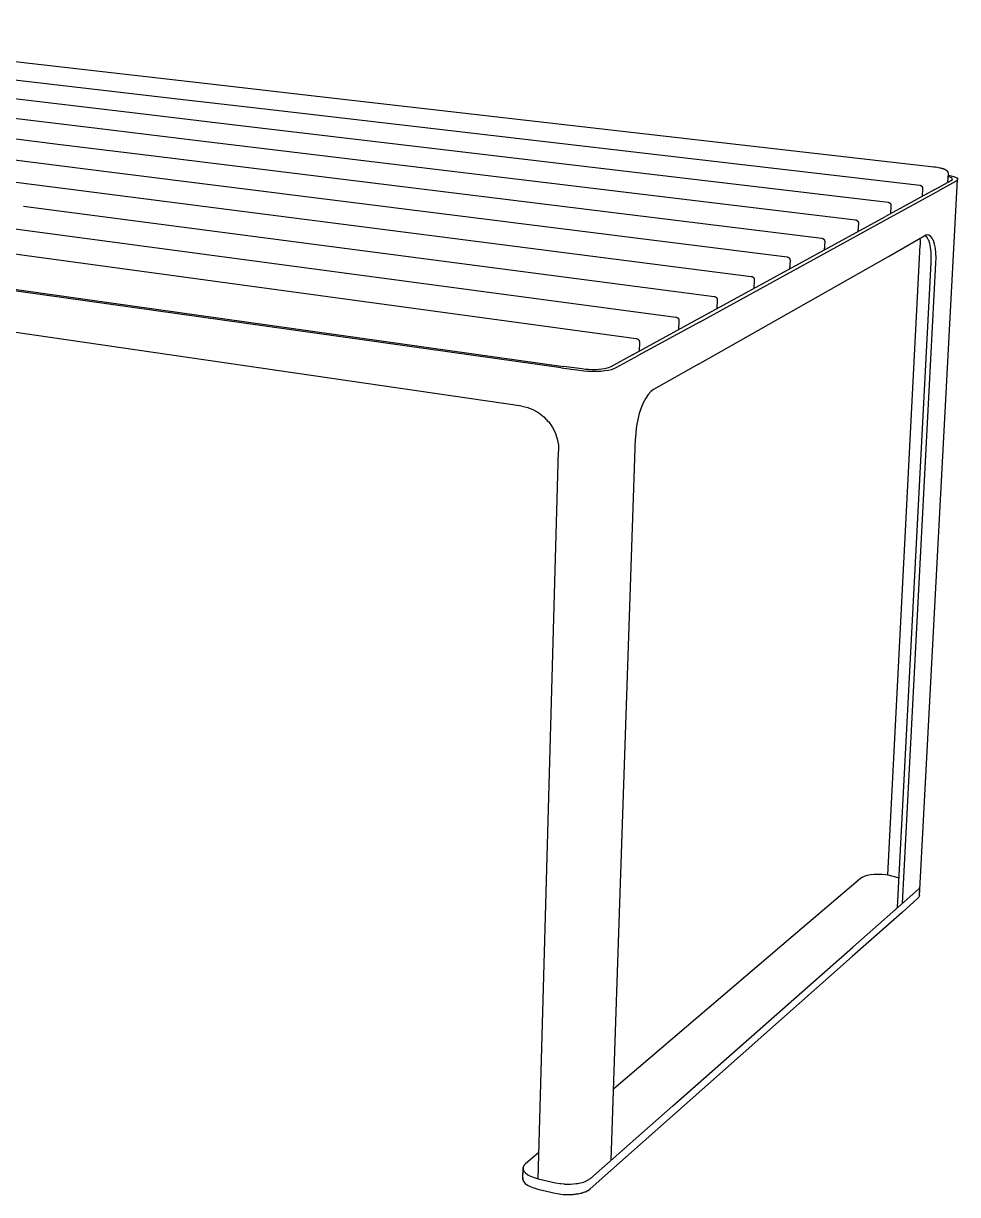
# Model space of a CAD drawing. Header units: millimetres. Extents: x 0 to 5466, y 0 to 3819.
# Drawn here: x 1586 to 2267, y 961 to 1815 of the extents above; entities that cross this region are included whole.
import ezdxf

# ---------------------------------------------------------------- set-up
doc = ezdxf.new("R2010")
doc.units = ezdxf.units.MM
doc.header["$MEASUREMENT"] = 0
doc.layers.add('Domyślny', color=7, linetype='Continuous', true_color=0x000000)
doc.layers.add('Utwórz2D linie widoczne', color=7, linetype='Continuous', true_color=0x000000)

msp = doc.modelspace()

# ---------------------------------------------------------------- linework, layer by layer
at = {"layer": 'Domyślny'}
for p, q in [((2216.64, 1193.94, 3235.88), (2224.83, 1191.91, 3235.88)), ((2239.61, 1184.41, 3235.88), (2238.87, 1183.52, 3235.88)), ((1974.22, 969.29, 3235.88), (1977.36, 968.71, 3235.88)), ((1978.12, 968.63, 3235.88), (1980.42, 968.38, 3235.88)), ((1980.65, 968.35, 3235.88), (1983.99, 968.24, 3235.88)), ((1985.1, 968.28, 3235.88), (1989.48, 968.63, 3235.88)), ((1991.42, 968.95, 3235.88), (1994.57, 969.75, 3235.88)), ((1995.81, 970.15, 3235.88), (1999.57, 972.29, 3235.88))]:
    msp.add_line(p, q, dxfattribs=at)
at = {"layer": 'Utwórz2D linie widoczne'}
for p, q in [((1335.76, 1815.36, 3235.88), (1726.52, 1770.68, 3235.88)), ((1295.12, 1807.32, 3235.88), (1698.4, 1760.36, 3235.88)), ((1262.72, 1798, 3235.88), (1669.5, 1749.75, 3235.88)), ((1229.43, 1788.43, 3235.88), (1639.77, 1738.83, 3235.88)), ((1195.14, 1778.58, 3235.88), (1609.08, 1727.57, 3235.88)), ((1726.52, 1770.68, 3235.88), (1795.89, 1762.75, 3235.88)), ((1795.89, 1762.75, 3235.88), (2250.23, 1710.8, 3235.88)), ((1698.4, 1760.36, 3235.88), (1768.45, 1752.2, 3235.88)), ((1768.45, 1752.2, 3235.88), (2239.88, 1697.31, 3235.88)), ((1669.5, 1749.75, 3235.88), (1740.23, 1741.36, 3235.88)), ((1639.77, 1738.83, 3235.88), (1711.19, 1730.2, 3235.88)), ((1740.23, 1741.36, 3235.88), (2216.82, 1684.83, 3235.88)), ((1609.08, 1727.57, 3235.88), (1681.2, 1718.68, 3235.88)), ((1711.19, 1730.2, 3235.88), (2193.04, 1671.95, 3235.88)), ((1681.2, 1718.68, 3235.88), (2168.43, 1658.63, 3235.88)), ((1577.58, 1716, 3235.88), (1650.42, 1706.85, 3235.88)), ((2250.23, 1710.8, 3235.88), (2251.4, 1710.65, 3235.88)), ((2251.4, 1710.65, 3235.88), (2252.51, 1710.49, 3235.88)), ((2252.51, 1710.49, 3235.88), (2253.58, 1710.3, 3235.88)), ((2253.58, 1710.3, 3235.88), (2254.58, 1710.08, 3235.88)), ((2254.58, 1710.08, 3235.88), (2255.1, 1709.96, 3235.88)), ((2255.1, 1709.96, 3235.88), (2255.59, 1709.83, 3235.88)), ((2255.59, 1709.83, 3235.88), (2256.06, 1709.7, 3235.88)), ((2256.06, 1709.7, 3235.88), (2256.52, 1709.56, 3235.88)), ((2256.52, 1709.56, 3235.88), (2256.96, 1709.41, 3235.88)), ((1978.17, 1564.1, 3235.88), (984.68, 1703.97, 3235.88)), ((987.12, 1704.68, 3235.88), (1980, 1565.08, 3235.88)), ((1545.12, 1704.09, 3235.88), (1618.69, 1694.65, 3235.88)), ((1650.42, 1706.85, 3235.88), (2143.12, 1644.92, 3235.88)), ((2239.57, 1178.6, 3235.88), (2267.45, 1701.37, 3235.88)), ((2256.96, 1709.41, 3235.88), (2257.18, 1709.33, 3235.88)), ((2257.18, 1709.33, 3235.88), (2257.39, 1709.25, 3235.88)), ((2257.39, 1709.25, 3235.88), (2257.59, 1709.16, 3235.88)), ((2257.59, 1709.16, 3235.88), (2257.79, 1709.08, 3235.88)), ((2257.79, 1709.08, 3235.88), (2257.99, 1708.99, 3235.88)), ((2257.99, 1708.99, 3235.88), (2258.17, 1708.9, 3235.88)), ((2258.17, 1708.9, 3235.88), (2258.37, 1708.79, 3235.88)), ((2258.37, 1708.79, 3235.88), (2258.57, 1708.68, 3235.88)), ((2258.57, 1708.68, 3235.88), (2258.67, 1708.62, 3235.88)), ((2258.67, 1708.62, 3235.88), (2258.77, 1708.56, 3235.88)), ((2258.77, 1708.56, 3235.88), (2258.86, 1708.5, 3235.88)), ((2258.86, 1708.5, 3235.88), (2258.96, 1708.44, 3235.88)), ((2258.96, 1708.44, 3235.88), (2259.05, 1708.37, 3235.88)), ((2259.05, 1708.37, 3235.88), (2259.14, 1708.31, 3235.88)), ((2259.14, 1708.31, 3235.88), (2259.23, 1708.24, 3235.88)), ((2259.23, 1708.24, 3235.88), (2259.32, 1708.17, 3235.88)), ((2259.32, 1708.17, 3235.88), (2259.41, 1708.09, 3235.88)), ((2259.41, 1708.09, 3235.88), (2259.49, 1708.02, 3235.88)), ((2259.49, 1708.02, 3235.88), (2259.58, 1707.94, 3235.88)), ((2259.58, 1707.94, 3235.88), (2259.66, 1707.86, 3235.88)), ((2259.66, 1707.86, 3235.88), (2259.74, 1707.77, 3235.88)), ((2259.74, 1707.77, 3235.88), (2259.82, 1707.68, 3235.88)), ((2259.82, 1707.68, 3235.88), (2259.89, 1707.59, 3235.88)), ((2259.89, 1707.59, 3235.88), (2259.93, 1707.54, 3235.88)), ((2259.93, 1707.54, 3235.88), (2259.97, 1707.49, 3235.88)), ((2259.97, 1707.49, 3235.88), (2260, 1707.44, 3235.88)), ((2260, 1707.44, 3235.88), (2260.04, 1707.39, 3235.88)), ((2260.04, 1707.39, 3235.88), (2260.07, 1707.34, 3235.88)), ((2260.07, 1707.34, 3235.88), (2260.11, 1707.29, 3235.88)), ((2260.11, 1707.29, 3235.88), (2260.14, 1707.23, 3235.88)), ((2260.14, 1707.23, 3235.88), (2260.17, 1707.18, 3235.88)), ((2260.17, 1707.18, 3235.88), (2260.2, 1707.12, 3235.88)), ((2260.2, 1707.12, 3235.88), (2260.24, 1707.07, 3235.88)), ((2260.56, 1705.58, 3235.88), (2260.23, 1699.24, 3235.88)), ((2260.24, 1707.07, 3235.88), (2260.27, 1707.01, 3235.88)), ((2260.27, 1707.01, 3235.88), (2260.29, 1706.95, 3235.88)), ((2260.29, 1706.95, 3235.88), (2260.32, 1706.88, 3235.88)), ((2260.32, 1706.88, 3235.88), (2260.35, 1706.82, 3235.88)), ((2260.35, 1706.82, 3235.88), (2260.37, 1706.76, 3235.88)), ((2260.37, 1706.76, 3235.88), (2260.4, 1706.7, 3235.88)), ((2260.4, 1706.7, 3235.88), (2260.42, 1706.63, 3235.88)), ((2260.42, 1706.63, 3235.88), (2260.44, 1706.57, 3235.88)), ((2260.44, 1706.57, 3235.88), (2260.46, 1706.5, 3235.88)), ((2260.46, 1706.5, 3235.88), (2260.48, 1706.43, 3235.88)), ((2261.4, 1703.37, 3235.88), (2260.46, 1703.66, 3235.88)), ((2260.48, 1706.43, 3235.88), (2260.49, 1706.36, 3235.88)), ((2260.49, 1706.36, 3235.88), (2260.51, 1706.3, 3235.88)), ((2260.51, 1706.3, 3235.88), (2260.52, 1706.23, 3235.88)), ((2260.52, 1706.23, 3235.88), (2260.53, 1706.16, 3235.88)), ((2260.52, 1704.75, 3235.88), (2260.86, 1704.69, 3235.88)), ((2260.53, 1706.16, 3235.88), (2260.54, 1706.09, 3235.88)), ((2260.54, 1706.09, 3235.88), (2260.55, 1706.02, 3235.88)), ((2260.55, 1706.02, 3235.88), (2260.56, 1705.96, 3235.88)), ((2260.56, 1705.96, 3235.88), (2260.56, 1705.91, 3235.88)), ((2260.56, 1705.91, 3235.88), (2260.56, 1705.85, 3235.88)), ((2260.56, 1705.85, 3235.88), (2260.57, 1705.8, 3235.88)), ((2260.57, 1705.64, 3235.88), (2260.56, 1705.58, 3235.88)), ((2260.57, 1705.8, 3235.88), (2260.57, 1705.75, 3235.88)), ((2260.57, 1705.75, 3235.88), (2260.57, 1705.69, 3235.88)), ((2260.57, 1705.69, 3235.88), (2260.57, 1705.64, 3235.88)), ((2260.86, 1704.69, 3235.88), (2262.86, 1704.22, 3235.88)), ((2262.44, 1702.93, 3235.88), (2261.4, 1703.37, 3235.88)), ((2263.18, 1702.47, 3235.88), (2262.44, 1702.93, 3235.88)), ((2262.84, 1700.67, 3235.88), (2263.42, 1701.09, 3235.88)), ((2262.86, 1704.22, 3235.88), (2264.54, 1703.7, 3235.88)), ((2263.59, 1702.01, 3235.88), (2263.18, 1702.47, 3235.88)), ((2263.42, 1701.09, 3235.88), (2263.67, 1701.54, 3235.88)), ((2263.56, 1701.33, 3235.88), (2263.59, 1702.01, 3235.88)), ((2263.67, 1701.54, 3235.88), (2263.59, 1702.01, 3235.88)), ((2264.54, 1703.7, 3235.88), (2265.87, 1703.15, 3235.88)), ((2265.87, 1703.15, 3235.88), (2266.81, 1702.56, 3235.88)), ((2266.81, 1702.56, 3235.88), (2267.35, 1701.97, 3235.88)), ((2267.45, 1701.37, 3235.88), (2267.13, 1700.8, 3235.88)), ((2267.35, 1701.97, 3235.88), (2267.45, 1701.37, 3235.88)), ((1618.69, 1694.65, 3235.88), (2116.96, 1630.76, 3235.88)), ((2250.91, 1694.14, 3235.88), (2214.79, 1674.37, 3235.88)), ((2218.44, 1673.93, 3235.88), (2254.49, 1693.72, 3235.88)), ((2239.88, 1697.31, 3235.88), (2239.95, 1697.3, 3235.88)), ((2239.95, 1697.3, 3235.88), (2240.03, 1697.29, 3235.88)), ((2240.03, 1697.29, 3235.88), (2240.11, 1697.27, 3235.88)), ((2240.11, 1697.27, 3235.88), (2240.18, 1697.26, 3235.88)), ((2240.18, 1697.26, 3235.88), (2240.26, 1697.24, 3235.88)), ((2240.26, 1697.24, 3235.88), (2240.33, 1697.21, 3235.88)), ((2240.33, 1697.21, 3235.88), (2240.4, 1697.19, 3235.88)), ((2240.4, 1697.19, 3235.88), (2240.47, 1697.16, 3235.88)), ((2240.47, 1697.16, 3235.88), (2240.55, 1697.13, 3235.88)), ((2240.55, 1697.13, 3235.88), (2240.62, 1697.1, 3235.88)), ((2240.62, 1697.1, 3235.88), (2240.68, 1697.06, 3235.88)), ((2240.68, 1697.06, 3235.88), (2240.75, 1697.03, 3235.88)), ((2240.75, 1697.03, 3235.88), (2240.82, 1696.99, 3235.88)), ((2240.82, 1696.99, 3235.88), (2240.88, 1696.94, 3235.88)), ((2240.88, 1696.94, 3235.88), (2240.95, 1696.9, 3235.88)), ((2240.95, 1696.9, 3235.88), (2241.01, 1696.85, 3235.88)), ((2241.01, 1696.85, 3235.88), (2241.07, 1696.81, 3235.88)), ((2241.07, 1696.81, 3235.88), (2241.13, 1696.75, 3235.88)), ((2241.13, 1696.75, 3235.88), (2241.18, 1696.7, 3235.88)), ((2241.18, 1696.7, 3235.88), (2241.24, 1696.65, 3235.88)), ((2241.24, 1696.65, 3235.88), (2241.29, 1696.59, 3235.88)), ((2241.29, 1696.59, 3235.88), (2241.34, 1696.53, 3235.88)), ((2241.34, 1696.53, 3235.88), (2241.39, 1696.47, 3235.88)), ((2241.39, 1696.47, 3235.88), (2241.44, 1696.41, 3235.88)), ((2241.44, 1696.41, 3235.88), (2241.48, 1696.35, 3235.88)), ((2241.48, 1696.35, 3235.88), (2241.53, 1696.29, 3235.88)), ((2241.53, 1696.29, 3235.88), (2241.57, 1696.22, 3235.88)), ((2241.57, 1696.22, 3235.88), (2241.61, 1696.15, 3235.88)), ((2241.88, 1694.96, 3235.88), (2241.57, 1689.03, 3235.88)), ((2241.61, 1696.15, 3235.88), (2241.64, 1696.08, 3235.88)), ((2241.64, 1696.08, 3235.88), (2241.67, 1696.01, 3235.88)), ((2241.67, 1696.01, 3235.88), (2241.71, 1695.94, 3235.88)), ((2241.71, 1695.94, 3235.88), (2241.73, 1695.87, 3235.88)), ((2241.73, 1695.87, 3235.88), (2241.76, 1695.8, 3235.88)), ((2241.76, 1695.8, 3235.88), (2241.78, 1695.73, 3235.88)), ((2241.78, 1695.73, 3235.88), (2241.81, 1695.65, 3235.88)), ((2241.81, 1695.65, 3235.88), (2241.82, 1695.58, 3235.88)), ((2241.82, 1695.58, 3235.88), (2241.84, 1695.5, 3235.88)), ((2241.84, 1695.5, 3235.88), (2241.85, 1695.43, 3235.88)), ((2241.85, 1695.43, 3235.88), (2241.86, 1695.35, 3235.88)), ((2241.86, 1695.35, 3235.88), (2241.87, 1695.27, 3235.88)), ((2241.87, 1695.27, 3235.88), (2241.88, 1695.19, 3235.88)), ((2241.88, 1695.19, 3235.88), (2241.88, 1695.12, 3235.88)), ((2241.88, 1695.12, 3235.88), (2241.88, 1695.04, 3235.88)), ((2241.88, 1695.04, 3235.88), (2241.88, 1694.96, 3235.88)), ((2250.91, 1694.14, 3235.88), (2262.84, 1700.67, 3235.88)), ((2266.39, 1700.26, 3235.88), (2254.49, 1693.72, 3235.88)), ((2267.13, 1700.8, 3235.88), (2266.39, 1700.26, 3235.88)), ((2216.82, 1684.83, 3235.88), (2216.9, 1684.82, 3235.88)), ((2216.9, 1684.82, 3235.88), (2216.98, 1684.81, 3235.88)), ((2216.98, 1684.81, 3235.88), (2217.05, 1684.79, 3235.88)), ((2217.05, 1684.79, 3235.88), (2217.13, 1684.77, 3235.88)), ((2217.13, 1684.77, 3235.88), (2217.21, 1684.75, 3235.88)), ((2217.21, 1684.75, 3235.88), (2217.28, 1684.73, 3235.88)), ((2217.28, 1684.73, 3235.88), (2217.35, 1684.7, 3235.88)), ((2217.35, 1684.7, 3235.88), (2217.43, 1684.68, 3235.88)), ((2217.43, 1684.68, 3235.88), (2217.5, 1684.65, 3235.88)), ((2217.5, 1684.65, 3235.88), (2217.57, 1684.61, 3235.88)), ((2217.57, 1684.61, 3235.88), (2217.64, 1684.58, 3235.88)), ((2217.64, 1684.58, 3235.88), (2217.71, 1684.54, 3235.88)), ((2217.71, 1684.54, 3235.88), (2217.78, 1684.5, 3235.88)), ((2217.78, 1684.5, 3235.88), (2217.84, 1684.46, 3235.88)), ((2217.84, 1684.46, 3235.88), (2217.91, 1684.41, 3235.88)), ((2217.91, 1684.41, 3235.88), (2217.97, 1684.36, 3235.88)), ((2217.97, 1684.36, 3235.88), (2218.03, 1684.31, 3235.88)), ((2218.03, 1684.31, 3235.88), (2218.09, 1684.26, 3235.88)), ((2218.09, 1684.26, 3235.88), (2218.15, 1684.21, 3235.88)), ((2218.15, 1684.21, 3235.88), (2218.2, 1684.16, 3235.88)), ((2218.2, 1684.16, 3235.88), (2218.26, 1684.1, 3235.88)), ((2218.26, 1684.1, 3235.88), (2218.31, 1684.04, 3235.88)), ((2218.31, 1684.04, 3235.88), (2218.36, 1683.98, 3235.88)), ((2218.36, 1683.98, 3235.88), (2218.4, 1683.92, 3235.88)), ((2218.4, 1683.92, 3235.88), (2218.45, 1683.85, 3235.88)), ((2218.45, 1683.85, 3235.88), (2218.49, 1683.79, 3235.88)), ((2218.49, 1683.79, 3235.88), (2218.53, 1683.72, 3235.88)), ((1585.99, 1682.08, 3235.88), (2089.94, 1616.13, 3235.88)), ((2218.53, 1683.72, 3235.88), (2218.57, 1683.65, 3235.88)), ((2218.85, 1682.45, 3235.88), (2218.55, 1676.43, 3235.88)), ((2218.57, 1683.65, 3235.88), (2218.61, 1683.58, 3235.88)), ((2218.61, 1683.58, 3235.88), (2218.64, 1683.51, 3235.88)), ((2218.64, 1683.51, 3235.88), (2218.67, 1683.44, 3235.88)), ((2218.67, 1683.44, 3235.88), (2218.7, 1683.37, 3235.88)), ((2218.7, 1683.37, 3235.88), (2218.73, 1683.3, 3235.88)), ((2218.73, 1683.3, 3235.88), (2218.75, 1683.22, 3235.88)), ((2218.75, 1683.22, 3235.88), (2218.78, 1683.15, 3235.88)), ((2218.78, 1683.15, 3235.88), (2218.79, 1683.07, 3235.88)), ((2218.79, 1683.07, 3235.88), (2218.81, 1682.99, 3235.88)), ((2218.81, 1682.99, 3235.88), (2218.82, 1682.92, 3235.88)), ((2218.82, 1682.92, 3235.88), (2218.83, 1682.84, 3235.88)), ((2218.83, 1682.84, 3235.88), (2218.84, 1682.76, 3235.88)), ((2218.84, 1682.76, 3235.88), (2218.85, 1682.68, 3235.88)), ((2218.85, 1682.68, 3235.88), (2218.85, 1682.61, 3235.88)), ((2218.85, 1682.61, 3235.88), (2218.85, 1682.53, 3235.88)), ((2218.85, 1682.53, 3235.88), (2218.85, 1682.45, 3235.88)), ((1949.59, 1536.14, 3235.88), (1006.58, 1673.41, 3235.88)), ((1552.26, 1669.12, 3235.88), (2062, 1601, 3235.88)), ((2075.66, 1598.21, 3235.88), (2214.79, 1674.37, 3235.88)), ((2079.56, 1597.69, 3235.88), (2218.44, 1673.93, 3235.88)), ((2193.04, 1671.95, 3235.88), (2193.12, 1671.94, 3235.88)), ((2193.12, 1671.94, 3235.88), (2193.2, 1671.93, 3235.88)), ((2193.2, 1671.93, 3235.88), (2193.27, 1671.91, 3235.88)), ((2193.27, 1671.91, 3235.88), (2193.35, 1671.9, 3235.88)), ((2193.35, 1671.9, 3235.88), (2193.43, 1671.87, 3235.88)), ((2193.43, 1671.87, 3235.88), (2193.5, 1671.85, 3235.88)), ((2193.5, 1671.85, 3235.88), (2193.58, 1671.82, 3235.88)), ((2193.58, 1671.82, 3235.88), (2193.65, 1671.8, 3235.88)), ((2193.65, 1671.8, 3235.88), (2193.72, 1671.76, 3235.88)), ((2193.72, 1671.76, 3235.88), (2193.8, 1671.73, 3235.88)), ((2193.8, 1671.73, 3235.88), (2193.87, 1671.7, 3235.88)), ((2193.87, 1671.7, 3235.88), (2193.94, 1671.66, 3235.88)), ((2193.94, 1671.66, 3235.88), (2194, 1671.62, 3235.88)), ((2194, 1671.62, 3235.88), (2194.07, 1671.57, 3235.88)), ((2194.07, 1671.57, 3235.88), (2194.14, 1671.53, 3235.88)), ((2194.14, 1671.53, 3235.88), (2194.2, 1671.48, 3235.88)), ((2194.2, 1671.48, 3235.88), (2194.26, 1671.43, 3235.88)), ((2194.26, 1671.43, 3235.88), (2194.32, 1671.38, 3235.88)), ((2194.32, 1671.38, 3235.88), (2194.38, 1671.32, 3235.88)), ((2194.38, 1671.32, 3235.88), (2194.44, 1671.27, 3235.88)), ((2194.44, 1671.27, 3235.88), (2194.49, 1671.21, 3235.88)), ((2194.49, 1671.21, 3235.88), (2194.54, 1671.15, 3235.88)), ((2194.54, 1671.15, 3235.88), (2194.59, 1671.09, 3235.88)), ((2194.59, 1671.09, 3235.88), (2194.64, 1671.03, 3235.88)), ((2194.64, 1671.03, 3235.88), (2194.69, 1670.96, 3235.88)), ((2194.69, 1670.96, 3235.88), (2194.73, 1670.9, 3235.88)), ((2194.73, 1670.9, 3235.88), (2194.77, 1670.83, 3235.88)), ((2194.77, 1670.83, 3235.88), (2194.81, 1670.76, 3235.88)), ((2194.81, 1670.76, 3235.88), (2194.85, 1670.69, 3235.88)), ((2195.09, 1669.54, 3235.88), (2194.81, 1663.43, 3235.88)), ((2194.85, 1670.69, 3235.88), (2194.88, 1670.62, 3235.88)), ((2194.88, 1670.62, 3235.88), (2194.91, 1670.55, 3235.88)), ((2194.91, 1670.55, 3235.88), (2194.94, 1670.47, 3235.88)), ((2194.94, 1670.47, 3235.88), (2194.97, 1670.4, 3235.88)), ((2194.97, 1670.4, 3235.88), (2195, 1670.32, 3235.88)), ((2195, 1670.32, 3235.88), (2195.02, 1670.25, 3235.88)), ((2195.02, 1670.25, 3235.88), (2195.04, 1670.17, 3235.88)), ((2195.04, 1670.17, 3235.88), (2195.05, 1670.09, 3235.88)), ((2195.05, 1670.09, 3235.88), (2195.07, 1670.01, 3235.88)), ((2195.07, 1670.01, 3235.88), (2195.08, 1669.93, 3235.88)), ((2195.08, 1669.93, 3235.88), (2195.09, 1669.86, 3235.88)), ((2195.09, 1669.86, 3235.88), (2195.09, 1669.78, 3235.88)), ((2195.09, 1669.78, 3235.88), (2195.1, 1669.7, 3235.88)), ((2195.1, 1669.62, 3235.88), (2195.09, 1669.54, 3235.88)), ((2195.1, 1669.7, 3235.88), (2195.1, 1669.62, 3235.88)), ((2168.43, 1658.63, 3235.88), (2168.52, 1658.62, 3235.88)), ((2168.52, 1658.62, 3235.88), (2168.6, 1658.61, 3235.88)), ((2168.6, 1658.61, 3235.88), (2168.68, 1658.59, 3235.88)), ((2168.68, 1658.59, 3235.88), (2168.76, 1658.57, 3235.88)), ((2168.76, 1658.57, 3235.88), (2168.84, 1658.55, 3235.88)), ((2168.84, 1658.55, 3235.88), (2168.91, 1658.52, 3235.88)), ((2168.91, 1658.52, 3235.88), (2168.99, 1658.5, 3235.88)), ((2168.99, 1658.5, 3235.88), (2169.07, 1658.47, 3235.88)), ((2169.07, 1658.47, 3235.88), (2169.14, 1658.43, 3235.88)), ((2169.14, 1658.43, 3235.88), (2169.22, 1658.4, 3235.88)), ((2169.22, 1658.4, 3235.88), (2169.29, 1658.36, 3235.88)), ((2169.29, 1658.36, 3235.88), (2169.36, 1658.32, 3235.88)), ((2169.36, 1658.32, 3235.88), (2169.43, 1658.27, 3235.88)), ((2169.43, 1658.27, 3235.88), (2169.5, 1658.23, 3235.88)), ((2169.5, 1658.23, 3235.88), (2169.57, 1658.18, 3235.88)), ((2169.57, 1658.18, 3235.88), (2169.63, 1658.13, 3235.88)), ((2217.03, 1645.37, 3235.88), (2243.65, 1660.47, 3235.88)), ((2239.91, 1658.35, 3235.88), (2240.06, 1657.5, 3235.88)), ((2245.11, 1660.99, 3235.88), (2243.65, 1660.47, 3235.88)), ((2244.2, 1660.52, 3235.88), (2244.05, 1660.61, 3235.88)), ((2245.35, 1659.13, 3235.88), (2244.2, 1660.52, 3235.88)), ((2246.5, 1660.86, 3235.88), (2245.11, 1660.99, 3235.88)), ((2246.33, 1657.15, 3235.88), (2245.35, 1659.13, 3235.88)), ((2247.78, 1660.09, 3235.88), (2246.5, 1660.86, 3235.88)), ((2248.92, 1658.69, 3235.88), (2247.78, 1660.09, 3235.88)), ((2249.9, 1656.71, 3235.88), (2248.92, 1658.69, 3235.88)), ((1517.46, 1655.75, 3235.88), (2033.1, 1585.36, 3235.88)), ((2169.63, 1658.13, 3235.88), (2169.7, 1658.08, 3235.88)), ((2169.7, 1658.08, 3235.88), (2169.76, 1658.02, 3235.88)), ((2169.76, 1658.02, 3235.88), (2169.82, 1657.97, 3235.88)), ((2169.82, 1657.97, 3235.88), (2169.87, 1657.91, 3235.88)), ((2169.87, 1657.91, 3235.88), (2169.93, 1657.85, 3235.88)), ((2169.93, 1657.85, 3235.88), (2169.98, 1657.78, 3235.88)), ((2169.98, 1657.78, 3235.88), (2170.03, 1657.72, 3235.88)), ((2170.03, 1657.72, 3235.88), (2170.08, 1657.65, 3235.88)), ((2170.08, 1657.65, 3235.88), (2170.13, 1657.59, 3235.88)), ((2170.13, 1657.59, 3235.88), (2170.17, 1657.52, 3235.88)), ((2170.17, 1657.52, 3235.88), (2170.21, 1657.45, 3235.88)), ((2170.21, 1657.45, 3235.88), (2170.25, 1657.37, 3235.88)), ((2170.52, 1656.18, 3235.88), (2170.24, 1649.98, 3235.88)), ((2170.25, 1657.37, 3235.88), (2170.29, 1657.3, 3235.88)), ((2170.29, 1657.3, 3235.88), (2170.32, 1657.23, 3235.88)), ((2170.32, 1657.23, 3235.88), (2170.36, 1657.15, 3235.88)), ((2170.36, 1657.15, 3235.88), (2170.38, 1657.07, 3235.88)), ((2170.38, 1657.07, 3235.88), (2170.41, 1656.99, 3235.88)), ((2170.41, 1656.99, 3235.88), (2170.43, 1656.92, 3235.88)), ((2170.43, 1656.92, 3235.88), (2170.45, 1656.84, 3235.88)), ((2170.45, 1656.84, 3235.88), (2170.47, 1656.76, 3235.88)), ((2170.47, 1656.76, 3235.88), (2170.49, 1656.67, 3235.88)), ((2170.49, 1656.67, 3235.88), (2170.5, 1656.59, 3235.88)), ((2170.5, 1656.59, 3235.88), (2170.51, 1656.51, 3235.88)), ((2170.51, 1656.51, 3235.88), (2170.51, 1656.43, 3235.88)), ((2170.51, 1656.43, 3235.88), (2170.52, 1656.35, 3235.88)), ((2170.52, 1656.35, 3235.88), (2170.52, 1656.27, 3235.88)), ((2170.52, 1656.27, 3235.88), (2170.52, 1656.18, 3235.88)), ((2216.64, 1193.94, 3235.88), (2240.16, 1653.56, 3235.88)), ((2240.06, 1657.5, 3235.88), (2240.16, 1653.56, 3235.88)), ((2247.17, 1654.79, 3235.88), (2246.44, 1657.14, 3235.88)), ((2247.74, 1651.82, 3235.88), (2247.17, 1654.79, 3235.88)), ((2248.1, 1648.45, 3235.88), (2247.74, 1651.82, 3235.88)), ((2250.73, 1654.36, 3235.88), (2249.96, 1656.87, 3235.88)), ((2251.31, 1651.38, 3235.88), (2250.73, 1654.36, 3235.88)), ((2251.67, 1648.01, 3235.88), (2251.31, 1651.38, 3235.88)), ((2078.41, 1566.74, 3235.88), (2217.03, 1645.37, 3235.88)), ((2143.12, 1644.92, 3235.88), (2143.2, 1644.91, 3235.88)), ((2143.2, 1644.91, 3235.88), (2143.28, 1644.9, 3235.88)), ((2143.28, 1644.9, 3235.88), (2143.36, 1644.88, 3235.88)), ((2143.36, 1644.88, 3235.88), (2143.44, 1644.86, 3235.88)), ((2143.44, 1644.86, 3235.88), (2143.52, 1644.84, 3235.88)), ((2143.52, 1644.84, 3235.88), (2143.6, 1644.81, 3235.88)), ((2143.6, 1644.81, 3235.88), (2143.68, 1644.79, 3235.88)), ((2143.68, 1644.79, 3235.88), (2143.76, 1644.75, 3235.88)), ((2143.76, 1644.75, 3235.88), (2143.84, 1644.72, 3235.88)), ((2143.84, 1644.72, 3235.88), (2143.91, 1644.68, 3235.88)), ((2143.91, 1644.68, 3235.88), (2143.98, 1644.65, 3235.88)), ((2143.98, 1644.65, 3235.88), (2144.06, 1644.6, 3235.88)), ((2144.06, 1644.6, 3235.88), (2144.13, 1644.56, 3235.88)), ((2144.13, 1644.56, 3235.88), (2144.2, 1644.51, 3235.88)), ((2144.2, 1644.51, 3235.88), (2144.26, 1644.47, 3235.88)), ((2144.26, 1644.47, 3235.88), (2144.33, 1644.41, 3235.88)), ((2144.33, 1644.41, 3235.88), (2144.39, 1644.36, 3235.88)), ((2144.39, 1644.36, 3235.88), (2144.46, 1644.31, 3235.88)), ((2144.46, 1644.31, 3235.88), (2144.52, 1644.25, 3235.88)), ((2144.52, 1644.25, 3235.88), (2144.57, 1644.19, 3235.88)), ((2144.57, 1644.19, 3235.88), (2144.63, 1644.13, 3235.88)), ((2144.63, 1644.13, 3235.88), (2144.68, 1644.06, 3235.88)), ((2144.68, 1644.06, 3235.88), (2144.74, 1644, 3235.88)), ((2144.74, 1644, 3235.88), (2144.79, 1643.93, 3235.88)), ((2144.79, 1643.93, 3235.88), (2144.83, 1643.86, 3235.88)), ((2144.83, 1643.86, 3235.88), (2144.88, 1643.79, 3235.88)), ((2144.88, 1643.79, 3235.88), (2144.92, 1643.72, 3235.88)), ((2144.92, 1643.72, 3235.88), (2144.96, 1643.65, 3235.88)), ((2144.96, 1643.65, 3235.88), (2145, 1643.57, 3235.88)), ((2145.23, 1642.44, 3235.88), (2144.96, 1636.14, 3235.88)), ((2145, 1643.57, 3235.88), (2145.03, 1643.5, 3235.88)), ((2145.03, 1643.5, 3235.88), (2145.06, 1643.42, 3235.88)), ((2145.06, 1643.42, 3235.88), (2145.09, 1643.34, 3235.88)), ((2145.09, 1643.34, 3235.88), (2145.12, 1643.26, 3235.88)), ((2145.12, 1643.26, 3235.88), (2145.14, 1643.18, 3235.88)), ((2145.14, 1643.18, 3235.88), (2145.16, 1643.1, 3235.88)), ((2145.16, 1643.1, 3235.88), (2145.18, 1643.02, 3235.88)), ((2145.18, 1643.02, 3235.88), (2145.2, 1642.94, 3235.88)), ((2145.2, 1642.94, 3235.88), (2145.21, 1642.86, 3235.88)), ((2145.21, 1642.86, 3235.88), (2145.22, 1642.77, 3235.88)), ((2145.22, 1642.77, 3235.88), (2145.22, 1642.69, 3235.88)), ((2145.22, 1642.69, 3235.88), (2145.23, 1642.61, 3235.88)), ((2145.23, 1642.61, 3235.88), (2145.23, 1642.52, 3235.88)), ((2145.23, 1642.52, 3235.88), (2145.23, 1642.44, 3235.88)), ((2248.24, 1644.78, 3235.88), (2248.1, 1648.45, 3235.88)), ((2248.15, 1640.88, 3235.88), (2248.24, 1644.78, 3235.88)), ((2251.8, 1644.34, 3235.88), (2251.67, 1648.01, 3235.88)), ((2251.7, 1640.44, 3235.88), (2251.8, 1644.34, 3235.88)), ((2223.7, 1170.13, 3235.88), (2248.15, 1640.88, 3235.88)), ((2227.3, 1173.3, 3235.88), (2251.7, 1640.44, 3235.88)), ((2116.96, 1630.76, 3235.88), (2117.04, 1630.75, 3235.88)), ((2117.04, 1630.75, 3235.88), (2117.13, 1630.74, 3235.88)), ((2117.13, 1630.74, 3235.88), (2117.21, 1630.72, 3235.88)), ((2117.21, 1630.72, 3235.88), (2117.29, 1630.7, 3235.88)), ((2117.29, 1630.7, 3235.88), (2117.37, 1630.68, 3235.88)), ((2117.37, 1630.68, 3235.88), (2117.45, 1630.65, 3235.88)), ((2117.45, 1630.65, 3235.88), (2117.53, 1630.62, 3235.88)), ((2117.53, 1630.62, 3235.88), (2117.61, 1630.59, 3235.88)), ((2117.61, 1630.59, 3235.88), (2117.69, 1630.56, 3235.88)), ((2117.69, 1630.56, 3235.88), (2117.76, 1630.52, 3235.88)), ((2117.76, 1630.52, 3235.88), (2117.84, 1630.48, 3235.88)), ((2117.84, 1630.48, 3235.88), (2117.91, 1630.44, 3235.88)), ((2117.91, 1630.44, 3235.88), (2117.98, 1630.39, 3235.88)), ((2117.98, 1630.39, 3235.88), (2118.05, 1630.35, 3235.88)), ((2118.05, 1630.35, 3235.88), (2118.12, 1630.3, 3235.88)), ((2118.12, 1630.3, 3235.88), (2118.19, 1630.24, 3235.88)), ((2118.19, 1630.24, 3235.88), (2118.25, 1630.19, 3235.88)), ((2118.25, 1630.19, 3235.88), (2118.32, 1630.13, 3235.88)), ((2118.32, 1630.13, 3235.88), (2118.38, 1630.08, 3235.88)), ((2118.38, 1630.08, 3235.88), (2118.44, 1630.01, 3235.88)), ((2118.44, 1630.01, 3235.88), (2118.49, 1629.95, 3235.88)), ((2118.49, 1629.95, 3235.88), (2118.55, 1629.89, 3235.88)), ((2118.55, 1629.89, 3235.88), (2118.6, 1629.82, 3235.88)), ((2118.6, 1629.82, 3235.88), (2118.65, 1629.75, 3235.88)), ((2118.65, 1629.75, 3235.88), (2118.7, 1629.68, 3235.88)), ((2118.7, 1629.68, 3235.88), (2118.74, 1629.61, 3235.88)), ((2118.74, 1629.61, 3235.88), (2118.79, 1629.54, 3235.88)), ((2118.79, 1629.54, 3235.88), (2118.83, 1629.47, 3235.88)), ((2118.83, 1629.47, 3235.88), (2118.87, 1629.39, 3235.88)), ((2119.1, 1628.24, 3235.88), (2118.84, 1621.84, 3235.88)), ((2118.87, 1629.39, 3235.88), (2118.9, 1629.31, 3235.88)), ((2118.9, 1629.31, 3235.88), (2118.93, 1629.24, 3235.88)), ((2118.93, 1629.24, 3235.88), (2118.96, 1629.16, 3235.88)), ((2118.96, 1629.16, 3235.88), (2118.99, 1629.08, 3235.88)), ((2118.99, 1629.08, 3235.88), (2119.01, 1629, 3235.88)), ((2119.01, 1629, 3235.88), (2119.03, 1628.91, 3235.88)), ((2119.03, 1628.91, 3235.88), (2119.05, 1628.83, 3235.88)), ((2119.05, 1628.83, 3235.88), (2119.07, 1628.75, 3235.88)), ((2119.07, 1628.75, 3235.88), (2119.08, 1628.66, 3235.88)), ((2119.08, 1628.66, 3235.88), (2119.09, 1628.58, 3235.88)), ((2119.09, 1628.58, 3235.88), (2119.1, 1628.5, 3235.88)), ((2119.1, 1628.5, 3235.88), (2119.1, 1628.41, 3235.88)), ((2119.1, 1628.41, 3235.88), (2119.1, 1628.33, 3235.88)), ((2119.1, 1628.33, 3235.88), (2119.1, 1628.24, 3235.88)), ((2089.94, 1616.13, 3235.88), (2090.02, 1616.12, 3235.88)), ((2090.02, 1616.12, 3235.88), (2090.1, 1616.1, 3235.88)), ((2090.1, 1616.1, 3235.88), (2090.19, 1616.09, 3235.88)), ((2090.19, 1616.09, 3235.88), (2090.27, 1616.07, 3235.88)), ((2090.27, 1616.07, 3235.88), (2090.35, 1616.04, 3235.88)), ((2090.35, 1616.04, 3235.88), (2090.44, 1616.01, 3235.88)), ((2090.44, 1616.01, 3235.88), (2090.52, 1615.99, 3235.88)), ((2090.52, 1615.99, 3235.88), (2090.59, 1615.95, 3235.88)), ((2090.59, 1615.95, 3235.88), (2090.67, 1615.92, 3235.88)), ((2090.67, 1615.92, 3235.88), (2090.75, 1615.88, 3235.88)), ((2090.75, 1615.88, 3235.88), (2090.83, 1615.84, 3235.88)), ((2090.83, 1615.84, 3235.88), (2090.9, 1615.8, 3235.88)), ((2090.9, 1615.8, 3235.88), (2090.97, 1615.75, 3235.88)), ((2090.97, 1615.75, 3235.88), (2091.04, 1615.7, 3235.88)), ((2091.04, 1615.7, 3235.88), (2091.11, 1615.65, 3235.88)), ((2091.11, 1615.65, 3235.88), (2091.18, 1615.6, 3235.88)), ((2091.18, 1615.6, 3235.88), (2091.25, 1615.55, 3235.88)), ((2091.25, 1615.55, 3235.88), (2091.31, 1615.49, 3235.88)), ((2091.31, 1615.49, 3235.88), (2091.37, 1615.43, 3235.88)), ((2091.37, 1615.43, 3235.88), (2091.43, 1615.37, 3235.88)), ((2091.43, 1615.37, 3235.88), (2091.49, 1615.31, 3235.88)), ((2091.49, 1615.31, 3235.88), (2091.54, 1615.24, 3235.88)), ((2091.54, 1615.24, 3235.88), (2091.6, 1615.17, 3235.88)), ((2091.6, 1615.17, 3235.88), (2091.65, 1615.1, 3235.88)), ((2091.65, 1615.1, 3235.88), (2091.7, 1615.03, 3235.88)), ((2091.7, 1615.03, 3235.88), (2091.74, 1614.96, 3235.88)), ((2091.74, 1614.96, 3235.88), (2091.79, 1614.89, 3235.88)), ((2091.79, 1614.89, 3235.88), (2091.83, 1614.81, 3235.88)), ((2091.83, 1614.81, 3235.88), (2091.86, 1614.74, 3235.88)), ((2091.86, 1614.74, 3235.88), (2091.9, 1614.66, 3235.88)), ((2092.11, 1613.57, 3235.88), (2091.86, 1607.07, 3235.88)), ((2091.9, 1614.66, 3235.88), (2091.93, 1614.58, 3235.88)), ((2091.93, 1614.58, 3235.88), (2091.96, 1614.5, 3235.88)), ((2091.96, 1614.5, 3235.88), (2091.99, 1614.42, 3235.88)), ((2091.99, 1614.42, 3235.88), (2092.02, 1614.34, 3235.88)), ((2092.02, 1614.34, 3235.88), (2092.04, 1614.25, 3235.88)), ((2092.04, 1614.25, 3235.88), (2092.06, 1614.17, 3235.88)), ((2092.06, 1614.17, 3235.88), (2092.07, 1614.09, 3235.88)), ((2092.07, 1614.09, 3235.88), (2092.08, 1614, 3235.88)), ((2092.08, 1614, 3235.88), (2092.09, 1613.92, 3235.88)), ((2092.09, 1613.92, 3235.88), (2092.1, 1613.83, 3235.88)), ((2092.1, 1613.83, 3235.88), (2092.11, 1613.74, 3235.88)), ((2092.11, 1613.74, 3235.88), (2092.11, 1613.66, 3235.88)), ((2092.11, 1613.66, 3235.88), (2092.11, 1613.57, 3235.88)), ((2062, 1601, 3235.88), (2062.08, 1600.99, 3235.88)), ((2062.08, 1600.99, 3235.88), (2062.17, 1600.98, 3235.88)), ((2062.17, 1600.98, 3235.88), (2062.25, 1600.96, 3235.88)), ((2062.25, 1600.96, 3235.88), (2062.34, 1600.94, 3235.88)), ((2062.34, 1600.94, 3235.88), (2062.42, 1600.91, 3235.88)), ((2062.42, 1600.91, 3235.88), (2062.5, 1600.88, 3235.88)), ((2062.5, 1600.88, 3235.88), (2062.58, 1600.85, 3235.88)), ((2062.58, 1600.85, 3235.88), (2062.66, 1600.82, 3235.88)), ((2062.66, 1600.82, 3235.88), (2062.74, 1600.79, 3235.88)), ((2062.74, 1600.79, 3235.88), (2062.82, 1600.75, 3235.88)), ((2062.82, 1600.75, 3235.88), (2062.9, 1600.71, 3235.88)), ((2062.9, 1600.71, 3235.88), (2062.97, 1600.66, 3235.88)), ((2062.97, 1600.66, 3235.88), (2063.05, 1600.62, 3235.88)), ((2063.05, 1600.62, 3235.88), (2063.12, 1600.57, 3235.88)), ((2063.12, 1600.57, 3235.88), (2063.19, 1600.52, 3235.88)), ((2063.19, 1600.52, 3235.88), (2063.26, 1600.46, 3235.88)), ((2063.26, 1600.46, 3235.88), (2063.32, 1600.41, 3235.88)), ((2063.32, 1600.41, 3235.88), (2063.39, 1600.35, 3235.88)), ((2063.39, 1600.35, 3235.88), (2063.45, 1600.29, 3235.88)), ((2063.45, 1600.29, 3235.88), (2063.51, 1600.23, 3235.88)), ((2063.51, 1600.23, 3235.88), (2063.57, 1600.16, 3235.88)), ((2063.57, 1600.16, 3235.88), (2063.63, 1600.1, 3235.88)), ((2063.63, 1600.1, 3235.88), (2063.68, 1600.03, 3235.88)), ((2063.68, 1600.03, 3235.88), (2063.73, 1599.96, 3235.88)), ((2063.73, 1599.96, 3235.88), (2063.78, 1599.89, 3235.88)), ((2063.78, 1599.89, 3235.88), (2063.83, 1599.82, 3235.88)), ((2063.83, 1599.82, 3235.88), (2063.87, 1599.74, 3235.88)), ((2063.87, 1599.74, 3235.88), (2063.91, 1599.66, 3235.88)), ((2063.91, 1599.66, 3235.88), (2063.95, 1599.59, 3235.88)), ((2063.95, 1599.59, 3235.88), (2063.99, 1599.51, 3235.88)), ((2064.2, 1598.41, 3235.88), (2063.96, 1591.8, 3235.88)), ((2063.99, 1599.51, 3235.88), (2064.02, 1599.43, 3235.88)), ((2064.02, 1599.43, 3235.88), (2064.05, 1599.35, 3235.88)), ((2064.05, 1599.35, 3235.88), (2064.08, 1599.26, 3235.88)), ((2064.08, 1599.26, 3235.88), (2064.1, 1599.18, 3235.88)), ((2064.1, 1599.18, 3235.88), (2064.13, 1599.1, 3235.88)), ((2064.13, 1599.1, 3235.88), (2064.15, 1599.01, 3235.88)), ((2064.15, 1599.01, 3235.88), (2064.16, 1598.93, 3235.88)), ((2064.16, 1598.93, 3235.88), (2064.17, 1598.84, 3235.88)), ((2064.17, 1598.84, 3235.88), (2064.18, 1598.76, 3235.88)), ((2064.18, 1598.76, 3235.88), (2064.19, 1598.67, 3235.88)), ((2064.19, 1598.67, 3235.88), (2064.2, 1598.58, 3235.88)), ((2064.2, 1598.58, 3235.88), (2064.2, 1598.5, 3235.88)), ((2064.2, 1598.5, 3235.88), (2064.2, 1598.41, 3235.88)), ((2030.43, 1573.44, 3235.88), (2075.66, 1598.21, 3235.88)), ((2079.56, 1597.69, 3235.88), (2034.4, 1572.89, 3235.88)), ((2033.1, 1585.36, 3235.88), (2033.18, 1585.34, 3235.88)), ((2033.18, 1585.34, 3235.88), (2033.27, 1585.33, 3235.88)), ((2033.27, 1585.33, 3235.88), (2033.36, 1585.31, 3235.88)), ((2033.36, 1585.31, 3235.88), (2033.44, 1585.29, 3235.88)), ((2033.44, 1585.29, 3235.88), (2033.53, 1585.26, 3235.88)), ((2033.53, 1585.26, 3235.88), (2033.61, 1585.23, 3235.88)), ((2033.61, 1585.23, 3235.88), (2033.69, 1585.2, 3235.88)), ((2033.69, 1585.2, 3235.88), (2033.77, 1585.17, 3235.88)), ((2033.77, 1585.17, 3235.88), (2033.85, 1585.13, 3235.88)), ((2033.85, 1585.13, 3235.88), (2033.93, 1585.09, 3235.88)), ((2033.93, 1585.09, 3235.88), (2034.01, 1585.05, 3235.88)), ((2034.01, 1585.05, 3235.88), (2034.09, 1585.01, 3235.88)), ((2034.09, 1585.01, 3235.88), (2034.16, 1584.96, 3235.88)), ((2034.16, 1584.96, 3235.88), (2034.23, 1584.91, 3235.88)), ((2034.23, 1584.91, 3235.88), (2034.31, 1584.86, 3235.88)), ((2034.31, 1584.86, 3235.88), (2034.37, 1584.81, 3235.88)), ((2034.37, 1584.81, 3235.88), (2034.44, 1584.75, 3235.88)), ((2034.44, 1584.75, 3235.88), (2034.51, 1584.69, 3235.88)), ((2034.51, 1584.69, 3235.88), (2034.57, 1584.63, 3235.88)), ((2034.57, 1584.63, 3235.88), (2034.63, 1584.57, 3235.88)), ((2034.63, 1584.57, 3235.88), (2034.69, 1584.5, 3235.88)), ((2034.69, 1584.5, 3235.88), (2034.75, 1584.44, 3235.88)), ((2034.75, 1584.44, 3235.88), (2034.8, 1584.37, 3235.88)), ((2034.8, 1584.37, 3235.88), (2034.85, 1584.3, 3235.88)), ((2034.85, 1584.3, 3235.88), (2034.9, 1584.22, 3235.88)), ((2034.9, 1584.22, 3235.88), (2034.95, 1584.15, 3235.88)), ((2034.95, 1584.15, 3235.88), (2035, 1584.07, 3235.88)), ((2035, 1584.07, 3235.88), (2035.04, 1584, 3235.88)), ((2035.04, 1584, 3235.88), (2035.08, 1583.92, 3235.88)), ((2035.08, 1583.92, 3235.88), (2035.11, 1583.84, 3235.88)), ((2035.33, 1582.72, 3235.88), (2035.1, 1576, 3235.88)), ((2035.11, 1583.84, 3235.88), (2035.15, 1583.76, 3235.88)), ((2035.15, 1583.76, 3235.88), (2035.18, 1583.67, 3235.88)), ((2035.18, 1583.67, 3235.88), (2035.21, 1583.59, 3235.88)), ((2035.21, 1583.59, 3235.88), (2035.23, 1583.51, 3235.88)), ((2035.23, 1583.51, 3235.88), (2035.26, 1583.42, 3235.88)), ((2035.26, 1583.42, 3235.88), (2035.27, 1583.33, 3235.88)), ((2035.27, 1583.33, 3235.88), (2035.29, 1583.25, 3235.88)), ((2035.29, 1583.25, 3235.88), (2035.3, 1583.16, 3235.88)), ((2035.3, 1583.16, 3235.88), (2035.32, 1583.07, 3235.88)), ((2035.32, 1583.07, 3235.88), (2035.32, 1582.99, 3235.88)), ((2035.32, 1582.99, 3235.88), (2035.33, 1582.9, 3235.88)), ((2035.33, 1582.9, 3235.88), (2035.33, 1582.81, 3235.88)), ((2035.33, 1582.81, 3235.88), (2035.33, 1582.72, 3235.88)), ((2030.43, 1573.44, 3235.88), (2014.44, 1564.69, 3235.88)), ((2018.44, 1564.13, 3235.88), (2034.4, 1572.89, 3235.88)), ((1993.55, 1563.17, 3235.88), (1980, 1565.08, 3235.88)), ((2013.25, 1564.16, 3235.88), (2011.74, 1563.7, 3235.88)), ((2014.44, 1564.69, 3235.88), (2013.25, 1564.16, 3235.88)), ((2016.93, 1563.46, 3235.88), (2018.44, 1564.13, 3235.88)), ((2078.41, 1566.74, 3235.88), (2045.53, 1548.09, 3235.88)), ((1978.17, 1564.1, 3235.88), (1991.73, 1562.19, 3235.88)), ((1991.73, 1562.19, 3235.88), (1994.71, 1561.84, 3235.88)), ((1995.88, 1562.9, 3235.88), (1993.55, 1563.17, 3235.88)), ((1994.71, 1561.84, 3235.88), (1997.83, 1561.61, 3235.88)), ((1998.32, 1562.72, 3235.88), (1995.88, 1562.9, 3235.88)), ((1997.83, 1561.61, 3235.88), (2001, 1561.5, 3235.88)), ((2000.8, 1562.64, 3235.88), (1998.32, 1562.72, 3235.88)), ((2003.26, 1562.66, 3235.88), (2000.8, 1562.64, 3235.88)), ((2001, 1561.5, 3235.88), (2004.15, 1561.53, 3235.88)), ((2005.64, 1562.78, 3235.88), (2003.26, 1562.66, 3235.88)), ((2004.15, 1561.53, 3235.88), (2007.2, 1561.68, 3235.88)), ((2007.89, 1563, 3235.88), (2005.64, 1562.78, 3235.88)), ((2007.2, 1561.68, 3235.88), (2010.07, 1561.96, 3235.88)), ((2009.94, 1563.31, 3235.88), (2007.89, 1563, 3235.88)), ((2011.74, 1563.7, 3235.88), (2009.94, 1563.31, 3235.88)), ((2010.07, 1561.96, 3235.88), (2012.69, 1562.36, 3235.88)), ((2012.69, 1562.36, 3235.88), (2014.99, 1562.86, 3235.88)), ((2014.99, 1562.86, 3235.88), (2016.93, 1563.46, 3235.88)), ((2045.53, 1548.09, 3235.88), (2043.63, 1546.66, 3235.88)), ((2038.2, 1538.49, 3235.88), (2036.65, 1534.7, 3235.88)), ((2039.92, 1541.8, 3235.88), (2038.2, 1538.49, 3235.88)), ((2041.74, 1544.55, 3235.88), (2039.92, 1541.8, 3235.88)), ((2043.63, 1546.66, 3235.88), (2041.74, 1544.55, 3235.88)), ((1949.59, 1536.14, 3235.88), (1953.89, 1535.15, 3235.88)), ((1953.89, 1535.15, 3235.88), (1958.08, 1533.46, 3235.88)), ((1958.08, 1533.46, 3235.88), (1962.04, 1531.12, 3235.88)), ((1962.04, 1531.12, 3235.88), (1965.67, 1528.17, 3235.88)), ((2035.25, 1530.66, 3235.88), (2034.14, 1526.23, 3235.88)), ((2036.59, 1534.82, 3235.88), (2035.25, 1530.66, 3235.88)), ((2036.65, 1534.7, 3235.88), (2036.56, 1534.72, 3235.88)), ((2036.65, 1534.7, 3235.88), (2036.59, 1534.82, 3235.88)), ((1965.67, 1528.17, 3235.88), (1968.9, 1524.7, 3235.88)), ((1968.9, 1524.7, 3235.88), (1969.04, 1524.83, 3235.88)), ((1969.06, 1524.8, 3235.88), (1968.9, 1524.7, 3235.88)), ((1969.04, 1524.83, 3235.88), (1971.72, 1520.94, 3235.88)), ((2033.28, 1521.64, 3235.88), (2032.69, 1517, 3235.88)), ((2034.14, 1526.23, 3235.88), (2033.28, 1521.64, 3235.88)), ((1971.72, 1520.94, 3235.88), (1973.84, 1516.71, 3235.88)), ((1973.84, 1516.71, 3235.88), (1975.36, 1512.26, 3235.88)), ((2032.69, 1517, 3235.88), (2032.39, 1512.42, 3235.88)), ((1975.36, 1512.26, 3235.88), (1976.23, 1507.69, 3235.88)), ((1976.23, 1507.69, 3235.88), (1976.44, 1503.1, 3235.88)), ((2014.86, 985.79, 3235.88), (2032.39, 1512.42, 3235.88)), ((1961.41, 972.23, 3235.88), (1976.44, 1503.1, 3235.88)), ((2147.57, 1149.78, 3235.88), (2196.54, 1191.56, 3235.88)), ((2196.54, 1191.56, 3235.88), (2197.81, 1192.4, 3235.88)), ((2197.81, 1192.4, 3235.88), (2199.51, 1193.13, 3235.88)), ((2199.51, 1193.13, 3235.88), (2201.58, 1193.72, 3235.88)), ((2201.58, 1193.72, 3235.88), (2203.97, 1194.16, 3235.88)), ((2203.97, 1194.16, 3235.88), (2206.6, 1194.43, 3235.88)), ((2206.6, 1194.43, 3235.88), (2209.38, 1194.53, 3235.88)), ((2209.38, 1194.53, 3235.88), (2212.24, 1194.44, 3235.88)), ((2212.24, 1194.44, 3235.88), (2215.1, 1194.18, 3235.88)), ((2215.1, 1194.18, 3235.88), (2216.64, 1193.94, 3235.88)), ((2238.87, 1183.52, 3235.88), (2190.95, 1141.21, 3235.88)), ((2239.58, 1178.81, 3235.88), (2239.94, 1185.46, 3235.88)), ((2239.65, 1184.46, 3235.88), (2239.61, 1184.41, 3235.88)), ((2239.77, 1184.86, 3235.88), (2239.65, 1184.46, 3235.88)), ((2239.93, 1185.49, 3235.88), (2239.94, 1185.46, 3235.88)), ((2239.94, 1185.46, 3235.88), (2239.93, 1185.44, 3235.88)), ((2238.52, 1176.85, 3235.88), (2226.95, 1166.59, 3235.88)), ((2239.24, 1177.7, 3235.88), (2238.52, 1176.85, 3235.88)), ((2239.26, 1177.76, 3235.88), (2239.24, 1177.7, 3235.88)), ((2239.3, 1177.8, 3235.88), (2239.26, 1177.76, 3235.88)), ((2239.37, 1178.07, 3235.88), (2239.3, 1177.8, 3235.88)), ((2239.57, 1178.6, 3235.88), (2239.37, 1178.07, 3235.88)), ((2239.58, 1178.81, 3235.88), (2239.58, 1178.78, 3235.88)), ((2226.95, 1166.59, 3235.88), (2190.61, 1134.37, 3235.88)), ((2016.6, 1038.02, 3235.88), (2147.57, 1149.78, 3235.88)), ((2059.81, 1025.47, 3235.88), (2190.95, 1141.21, 3235.88)), ((2059.54, 1018.12, 3235.88), (2190.61, 1134.37, 3235.88)), ((1999.57, 972.29, 3235.88), (2059.81, 1025.47, 3235.88)), ((2014.61, 978.27, 3235.88), (2059.54, 1018.12, 3235.88)), ((1952.22, 983.09, 3235.88), (1951.08, 981.84, 3235.88)), ((1961.95, 991.39, 3235.88), (1952.22, 983.09, 3235.88)), ((1950.29, 971.58, 3235.88), (1950.49, 979.12, 3235.88)), ((1950.3, 972.96, 3235.88), (1950.5, 980.5, 3235.88)), ((1950.5, 980.5, 3235.88), (1950.49, 979.12, 3235.88)), ((1950.49, 979.12, 3235.88), (1951.06, 977.74, 3235.88)), ((1951.08, 981.84, 3235.88), (1950.5, 980.5, 3235.88)), ((1951.06, 977.74, 3235.88), (1952.19, 976.4, 3235.88)), ((1952.19, 976.4, 3235.88), (1953.84, 975.15, 3235.88)), ((1953.84, 975.15, 3235.88), (1955.98, 974.01, 3235.88)), ((1999.32, 964.72, 3235.88), (2014.61, 978.27, 3235.88)), ((1950.3, 972.96, 3235.88), (1950.29, 971.58, 3235.88)), ((1950.29, 971.58, 3235.88), (1950.86, 970.19, 3235.88)), ((1950.86, 970.19, 3235.88), (1951.98, 968.85, 3235.88)), ((1951.98, 968.85, 3235.88), (1953.64, 967.59, 3235.88)), ((1953.64, 967.59, 3235.88), (1955.77, 966.44, 3235.88)), ((1955.77, 966.44, 3235.88), (1958.31, 965.46, 3235.88)), ((1955.98, 974.01, 3235.88), (1958.52, 973.03, 3235.88)), ((1958.52, 973.03, 3235.88), (1961.41, 972.23, 3235.88)), ((1961.41, 972.23, 3235.88), (1974.22, 969.29, 3235.88)), ((1977.36, 968.71, 3235.88), (1978.12, 968.63, 3235.88)), ((1980.42, 968.38, 3235.88), (1980.65, 968.35, 3235.88)), ((1983.99, 968.24, 3235.88), (1985.1, 968.28, 3235.88)), ((1987.28, 968.37, 3235.88), (1987.35, 968.38, 3235.88)), ((1989.48, 968.63, 3235.88), (1990.4, 968.74, 3235.88)), ((1990.4, 968.74, 3235.88), (1991.42, 968.95, 3235.88)), ((1994.57, 969.75, 3235.88), (1995.81, 970.15, 3235.88)), ((1958.31, 965.46, 3235.88), (1961.19, 964.66, 3235.88)), ((1961.19, 964.66, 3235.88), (1974, 961.71, 3235.88)), ((1974, 961.71, 3235.88), (1976.82, 961.17, 3235.88)), ((1976.82, 961.17, 3235.88), (1976.99, 961.15, 3235.88)), ((1976.99, 961.15, 3235.88), (1977.14, 961.12, 3235.88)), ((1977.14, 961.12, 3235.88), (1978.01, 961.02, 3235.88)), ((1978.01, 961.02, 3235.88), (1979.76, 960.81, 3235.88)), ((1979.76, 960.81, 3235.88), (1980.12, 960.8, 3235.88)), ((1980.12, 960.8, 3235.88), (1980.42, 960.76, 3235.88)), ((1980.42, 960.76, 3235.88), (1981.36, 960.73, 3235.88)), ((1981.36, 960.73, 3235.88), (1982.76, 960.66, 3235.88)), ((1982.76, 960.66, 3235.88), (1983.3, 960.66, 3235.88)), ((1983.3, 960.66, 3235.88), (1983.76, 960.65, 3235.88)), ((1983.76, 960.65, 3235.88), (1984.6, 960.68, 3235.88)), ((1984.6, 960.68, 3235.88), (1985.74, 960.7, 3235.88)), ((1985.74, 960.7, 3235.88), (1986.44, 960.75, 3235.88)), ((1986.44, 960.75, 3235.88), (1987.04, 960.78, 3235.88)), ((1987.04, 960.78, 3235.88), (1987.74, 960.86, 3235.88)), ((1987.74, 960.86, 3235.88), (1988.63, 960.93, 3235.88)), ((1988.63, 960.93, 3235.88), (1989.47, 961.07, 3235.88)), ((1989.47, 961.07, 3235.88), (1990.17, 961.15, 3235.88)), ((1990.17, 961.15, 3235.88), (1990.69, 961.26, 3235.88)), ((1990.69, 961.26, 3235.88), (1991.35, 961.36, 3235.88)), ((1991.35, 961.36, 3235.88), (1992.3, 961.6, 3235.88)), ((1992.3, 961.6, 3235.88), (1993.04, 961.75, 3235.88)), ((1993.04, 961.75, 3235.88), (1993.39, 961.86, 3235.88)), ((1993.39, 961.86, 3235.88), (1993.84, 961.97, 3235.88)), ((1993.84, 961.97, 3235.88), (1994.87, 962.34, 3235.88)), ((1994.87, 962.34, 3235.88), (1995.57, 962.56, 3235.88)), ((1995.57, 962.56, 3235.88), (1995.77, 962.66, 3235.88)), ((1995.77, 962.66, 3235.88), (1996.03, 962.75, 3235.88)), ((1996.03, 962.75, 3235.88), (1997.13, 963.3, 3235.88)), ((1997.13, 963.3, 3235.88), (1997.69, 963.56, 3235.88)), ((1997.69, 963.56, 3235.88), (1997.77, 963.62, 3235.88)), ((1997.77, 963.62, 3235.88), (1997.88, 963.67, 3235.88)), ((1997.88, 963.67, 3235.88), (1999.32, 964.72, 3235.88))]:
    msp.add_line(p, q, dxfattribs=at)

doc.saveas('drawing.dxf')
